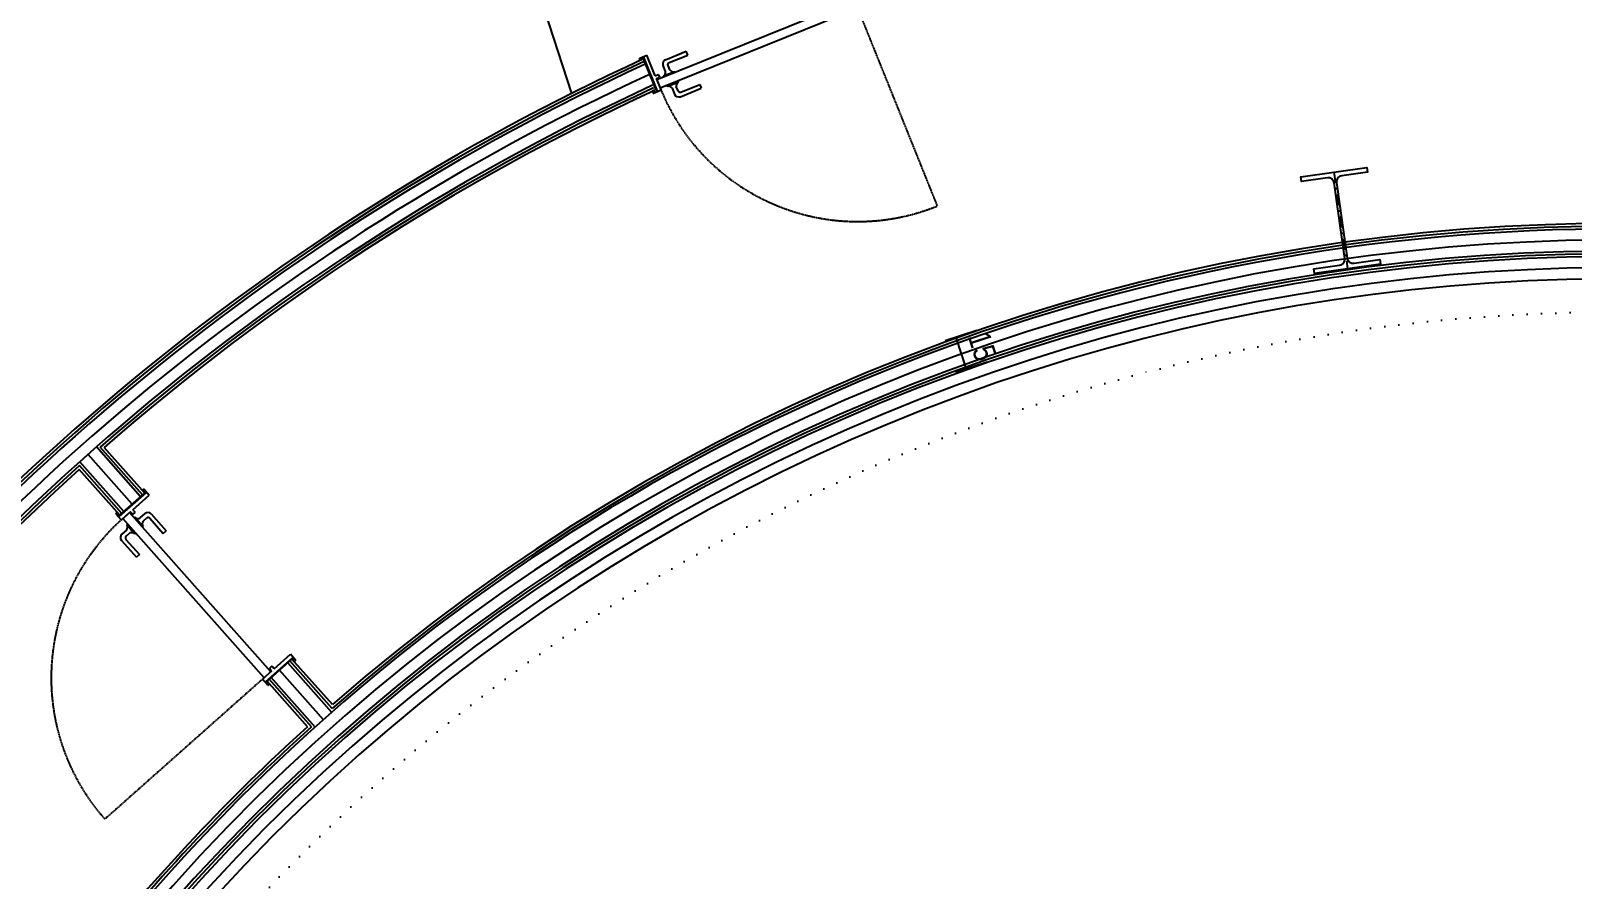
# Model space of a CAD drawing. Header units: millimetres. Extents: x 132785 to 150483, y 90225 to 103753.
# Drawn here: x 135006 to 135701, y 93833 to 94216 of the extents above; entities that cross this region are included whole.
import ezdxf

# ---------------------------------------------------------------- set-up
doc = ezdxf.new("R2010")
doc.units = ezdxf.units.MM
for name, pattern in [('061-GZM-AP-100$0$DASHDOT', [1, 0.5, -0.25, 0, -0.25]), ('061-GZM-AP-100$0$HIDDEN', [0.375, 0.25, -0.125]), ('DOT', [6.35, 0, -6.35])]:
    doc.linetypes.add(name, pattern=pattern)
doc.layers.add('061-GZM-AP-100$0$A-kapi', color=2, linetype='Continuous')
doc.layers.add('061-GZM-AP-100$0$A-kiris', color=252, linetype='Continuous', lineweight=0)
doc.styles.add('061-GZM-AP-100$0$text-50', font='ARIALN.TTF', dxfattribs={"height": 10})

msp = doc.modelspace()

# ---------------------------------------------------------------- linework, layer by layer
at = {"color": 253, "ltscale": 5}
msp.add_line((135250.261, 94187.348), (135200.237, 94341.305), dxfattribs=at)
at = {"color": 253, "linetype": '061-GZM-AP-100$0$DASHDOT', "ltscale": 10}
msp.add_line((135593.924, 94151.832), (135600.048, 94108.26), dxfattribs=at)
at = {"color": 253}
for p, q in [((135432.949, 94080.437), (135418.683, 94075.802)), ((135423.438, 94077.347), (135428.074, 94063.078)), ((135437.585, 94066.168), (135423.319, 94061.533)), ((135055.781, 94005.481), (135035.854, 94027.93)), ((135056.716, 94006.311), (135037.623, 94027.82)), ((135057.651, 94007.141), (135039.393, 94027.709)), ((135046.433, 93997.183), (135028.175, 94017.751)), ((135047.368, 93998.013), (135028.275, 94019.522)), ((135048.303, 93998.843), (135028.375, 94021.292)), ((135046.433, 93997.183), (135057.651, 94007.141)), ((135112.818, 93922.396), (135124.036, 93932.354)), ((135142.182, 93910.028), (135123.101, 93931.524)), ((135142.293, 93911.786), (135124.036, 93932.354)), ((135142.071, 93908.27), (135122.166, 93930.694)), ((135131.075, 93901.828), (135112.818, 93922.396)), ((135132.833, 93901.73), (135113.752, 93923.226)), ((135134.593, 93901.631), (135114.687, 93924.056))]:
    msp.add_line(p, q, dxfattribs=at)
at = {"color": 253, "ltscale": 12}
for p, q in [((135052.042, 94002.162), (135032.107, 94024.62)), ((135138.322, 93904.961), (135118.427, 93927.375))]:
    msp.add_line(p, q, dxfattribs=at)
at = {"color": 253, "linetype": 'Continuous'}
msp.add_lwpolyline([(135602.999, 94110.795), (135614.61, 94112.427), (135614.902, 94110.348), (135585.194, 94106.172), (135584.902, 94108.252), (135596.513, 94109.884, 0.4142136), (135598.81, 94112.933), (135594.023, 94146.999, 0.4142136), (135590.974, 94149.296), (135579.363, 94147.665), (135579.07, 94149.744), (135608.778, 94153.919), (135609.071, 94151.84), (135597.46, 94150.208, 0.4142136), (135595.162, 94147.159), (135599.949, 94113.093, 0.4142136)], format="xyb", close=True, dxfattribs=at)
at = {"color": 253}
for radius, start, end in [(1510, 70.5, 150.5), (1450, 70.5, 150.5), (1050, 114.672347, 144.500765), (1048.75, 114.678881, 144.570869), (1047.5, 114.68543, 144.641143), (1037.5, 114.738395, 145.20953), (1036.25, 114.745088, 131.248416), (1035, 114.751797, 131.1788), (877.5, 324.469171, 141.530744), (878.75, 334.813528, 131.186478), (880, 334.894338, 131.105668), (867.5, 276.018284, 144.981716), (866.25, 276.098149, 144.901851), (865, 276.178241, 144.821759), (1036.25, 131.939564, 145.281364), (1035, 132.009181, 145.353376), (880, 132.082312, 141.372088), (878.75, 132.001503, 141.451305)]:
    msp.add_arc((135720.849, 93248.707), radius, start, end, dxfattribs=at)
at = {"color": 253, "ltscale": 12}
for radius, start, end in [(1042.5, 114.711785, 144.92395), (872.5, 276.029645, 141.850752)]:
    msp.add_arc((135720.849, 93248.707), radius, start, end, dxfattribs=at)
for radius, start, end in [(860, 276.167645, 144.832355), (855, 276.156926, 144.843074)]:
    msp.add_arc((135720.849, 93248.707), radius, start, end)
at = {"color": 253, "linetype": 'DOT'}
msp.add_arc((135720.849, 93248.707), 840, 277.180119, 143.819919, dxfattribs=at)
at = {"layer": '061-GZM-AP-100$0$A-kapi', "color": 253, "ltscale": 3}
for p, q in [((135377.663, 94229.317), (135288.616, 94193.448)), ((135379.161, 94225.597), (135290.114, 94189.728)), ((135288.259, 94188.981), (135282.654, 94202.895)), ((135292.501, 94202.54), (135301.877, 94206.317)), ((135294.102, 94201.243), (135302.55, 94204.646)), ((135302.55, 94204.646), (135301.877, 94206.317)), ((135292.48, 94197.235), (135291.392, 94199.935)), ((135291.682, 94195.197), (135296.324, 94197.067)), ((135293.548, 94199.941), (135294.337, 94197.983)), ((135287.823, 94188.002), (135288.742, 94188.372)), ((135293.541, 94190.584), (135298.182, 94192.454)), ((135295.528, 94189.668), (135296.616, 94186.968)), ((135298.173, 94188.458), (135297.385, 94190.416)), ((135299.22, 94185.859), (135308.596, 94189.636)), ((135299.475, 94187.904), (135307.923, 94191.307)), ((135307.923, 94191.307), (135308.596, 94189.636)), ((135046.433, 93997.183), (135057.651, 94007.141)), ((135045.364, 93997.264), (135046.021, 93996.523)), ((135111.49, 93923.892), (135047.761, 93995.687)), ((135114.489, 93926.554), (135050.759, 93998.349)), ((135053.438, 93996.05), (135056.76, 93992.307)), ((135055.626, 93995.984), (135057.803, 93997.917)), ((135058.533, 93995.888), (135056.954, 93994.487)), ((135059.946, 93995.804), (135065.991, 93988.993)), ((135060.628, 93997.748), (135067.339, 93990.189)), ((135049.524, 93990.568), (135047.347, 93988.636)), ((135049.275, 93987.67), (135050.853, 93989.071)), ((135049.719, 93992.748), (135053.041, 93989.006)), ((135065.991, 93988.993), (135067.339, 93990.189)), ((135047.179, 93985.81), (135053.889, 93978.251)), ((135049.191, 93986.257), (135055.237, 93979.446)), ((135055.237, 93979.446), (135053.889, 93978.251)), ((135112.114, 93922.066), (135124.431, 93932.999)), ((135112.818, 93922.396), (135124.036, 93932.354)), ((135113.192, 93920.549), (135110.882, 93923.152)), ((135112.771, 93921.325), (135112.114, 93922.066))]:
    msp.add_line(p, q, dxfattribs=at)
at = {"layer": '061-GZM-AP-100$0$A-kapi', "color": 253, "linetype": '061-GZM-AP-100$0$HIDDEN'}
for p, q in [((135379.161, 94225.597), (135415.03, 94136.55)), ((135111.49, 93923.892), (135039.695, 93860.163))]:
    msp.add_line(p, q, dxfattribs=at)
at = {"layer": '061-GZM-AP-100$0$A-kapi', "color": 253}
for p, q in [((135281.102, 94202.345), (135280.839, 94202.998)), ((135280.922, 94203.193), (135284.164, 94204.499)), ((135281.412, 94202.394), (135281.194, 94202.306)), ((135282.001, 94202.631), (135281.412, 94202.394)), ((135282.588, 94203.649), (135281.795, 94203.329)), ((135281.795, 94203.329), (135282.039, 94202.723)), ((135282.588, 94203.649), (135288.742, 94188.372)), ((135287.872, 94195.294), (135284.164, 94204.499)), ((135287.872, 94195.294), (135289.143, 94195.806)), ((135289.338, 94195.723), (135289.749, 94194.702)), ((135287.262, 94188.58), (135286.673, 94188.342)), ((135287.1, 94187.495), (135290.328, 94188.795)), ((135287.48, 94188.667), (135287.262, 94188.58)), ((135287.823, 94188.002), (135287.571, 94188.629)), ((135288.47, 94193.81), (135290.411, 94188.99)), ((135288.581, 94194.07), (135289.666, 94194.507)), ((135288.601, 94193.485), (135290.411, 94188.99)), ((135286.634, 94188.251), (135286.905, 94187.578)), ((135056.761, 94008.143), (135056.605, 94008.319)), ((135056.611, 94008.417), (135057.138, 94008.885)), ((135057.183, 94007.668), (135056.761, 94008.143)), ((135057.771, 94008.096), (135057.282, 94007.662)), ((135057.35, 94008.872), (135059.67, 94006.258)), ((135058.338, 94007.457), (135057.771, 94008.096)), ((135058.338, 94007.457), (135046.021, 93996.523)), ((135052.248, 93999.67), (135059.67, 94006.258)), ((135044.643, 93997.774), (135046.954, 93995.171)), ((135045.199, 93998.468), (135044.656, 93997.986)), ((135045.719, 93997.987), (135045.298, 93998.462)), ((135045.364, 93997.264), (135045.869, 93997.712)), ((135045.875, 93997.811), (135045.719, 93997.987)), ((135051.051, 93998.608), (135047.165, 93995.159)), ((135050.789, 93998.376), (135047.165, 93995.159)), ((135051.334, 93998.591), (135052.11, 93997.716)), ((135052.248, 93999.67), (135053.157, 93998.646)), ((135053.145, 93998.434), (135052.322, 93997.704)), ((135115.977, 93927.875), (135123.399, 93934.463)), ((135125.719, 93931.849), (135123.399, 93934.463)), ((135124.431, 93932.999), (135124.999, 93932.36)), ((135124.504, 93931.827), (135124.66, 93931.651)), ((135124.999, 93932.36), (135124.51, 93931.925)), ((135124.66, 93931.651), (135125.081, 93931.176)), ((135125.18, 93931.17), (135125.707, 93931.638)), ((135114.781, 93926.813), (135110.895, 93923.364)), ((135114.562, 93927.361), (135114.021, 93927.97)), ((135114.856, 93928.912), (135114.033, 93928.182)), ((135114.797, 93927.095), (135114.406, 93927.536)), ((135115.977, 93927.875), (135115.068, 93928.9)), ((135112.771, 93921.325), (135113.276, 93921.774)), ((135113.375, 93921.768), (135113.531, 93921.592)), ((135113.947, 93921.018), (135113.404, 93920.537)), ((135113.531, 93921.592), (135113.953, 93921.117))]:
    msp.add_line(p, q, dxfattribs=at)
for centre, radius, start, end in [((135280.979, 94203.054), 0.15, 111.939836, 201.939836), ((135281.167, 94202.371), 0.07, 201.939836, 291.939836), ((135281.974, 94202.696), 0.07, 291.939836, 21.939836), ((135289.199, 94195.667), 0.15, 21.939836, 111.939836), ((135286.699, 94188.277), 0.07, 111.939836, 201.939836), ((135287.506, 94188.602), 0.07, 21.939836, 111.939836), ((135288.656, 94193.885), 0.2, 111.939836, 201.939836), ((135289.61, 94194.646), 0.15, 291.939836, 21.939836), ((135290.272, 94188.934), 0.15, 291.939836, 21.939836), ((135287.044, 94187.634), 0.15, 201.939836, 291.939836), ((135056.658, 94008.365), 0.07, 131.593986, 221.593986), ((135057.237, 94008.773), 0.15, 41.593986, 131.593986), ((135057.235, 94007.714), 0.07, 221.593986, 311.593986), ((135044.756, 93997.874), 0.15, 131.593986, 221.593986), ((135045.245, 93998.415), 0.07, 41.593986, 131.593986), ((135045.823, 93997.765), 0.07, 311.593986, 41.593986), ((135047.066, 93995.271), 0.15, 221.593986, 311.593986), ((135051.184, 93998.459), 0.2, 41.593986, 131.593986), ((135052.222, 93997.816), 0.15, 221.593986, 311.593986), ((135053.045, 93998.546), 0.15, 311.593986, 41.593986), ((135124.556, 93931.873), 0.07, 131.593986, 221.593986), ((135125.134, 93931.222), 0.07, 221.593986, 311.593986), ((135125.607, 93931.75), 0.15, 311.593986, 41.593986), ((135114.133, 93928.07), 0.15, 131.593986, 221.593986), ((135114.648, 93926.962), 0.2, 311.593986, 41.593986), ((135114.955, 93928.8), 0.15, 41.593986, 131.593986), ((135113.304, 93920.649), 0.15, 221.593986, 311.593986), ((135113.323, 93921.721), 0.07, 41.593986, 131.593986), ((135113.9, 93921.071), 0.07, 311.593986, 41.593986)]:
    msp.add_arc(centre, radius, start, end, dxfattribs=at)
at = {"layer": '061-GZM-AP-100$0$A-kapi', "color": 253, "ltscale": 3}
for centre, radius, start, end in [((135293.249, 94200.683), 2.002, 111.939836, 201.939836), ((135290.044, 94197.048), 2.472, 311.510671, 359.998375), ((135292.016, 94197.048), 0.5, 359.998375, 21.939836), ((135294.476, 94200.315), 1.001, 111.939836, 201.939836), ((135294.801, 94198.17), 0.5, 201.939836, 223.881296), ((135296.222, 94199.537), 2.472, 223.881296, 272.369), ((135296.185, 94196.219), 0.859, 38.703523, 80.702492), ((135292.37, 94194.682), 0.859, 143.177179, 185.176148), ((135293.679, 94191.432), 0.859, 218.703523, 260.702492), ((135293.643, 94188.114), 2.472, 43.881296, 92.369), ((135295.064, 94189.481), 0.5, 21.939836, 43.881296), ((135299.821, 94190.603), 2.472, 131.510671, 179.998375), ((135297.849, 94190.603), 0.5, 179.998375, 201.939836), ((135299.102, 94188.832), 1.001, 201.939836, 291.939836), ((135297.495, 94192.968), 0.859, 323.177179, 5.176148), ((135298.472, 94187.716), 2.002, 201.939836, 291.939836), ((135053.185, 93995.229), 0.859, 72.831329, 114.830299), ((135054.63, 93998.215), 2.472, 241.164821, 289.652525), ((135055.293, 93996.358), 0.5, 289.652525, 311.593986), ((135059.052, 93993.234), 2.472, 153.535446, 202.02315), ((135057.287, 93994.113), 0.5, 131.593986, 153.535446), ((135059.131, 93996.42), 2.002, 41.593986, 131.593986), ((135059.197, 93995.14), 1.001, 41.593986, 131.593986), ((135048.676, 93987.139), 2.002, 131.593986, 221.593986), ((135049.939, 93986.922), 1.001, 131.593986, 221.593986), ((135049.192, 93990.943), 0.5, 311.593986, 333.535446), ((135047.427, 93991.821), 2.472, 333.535446, 22.02315), ((135050.563, 93992.903), 0.859, 148.357673, 190.356642), ((135051.185, 93988.697), 0.5, 109.652525, 131.593986), ((135051.848, 93986.84), 2.472, 61.164821, 109.652525), ((135053.294, 93989.826), 0.859, 252.831329, 294.830299), ((135055.915, 93992.153), 0.859, 328.357673, 10.356642), ((135110.994, 93923.251), 0.15, 131.593986, 221.593986)]:
    msp.add_arc(centre, radius, start, end, dxfattribs=at)
at = {"layer": '061-GZM-AP-100$0$A-kapi', "color": 253, "linetype": '061-GZM-AP-100$0$HIDDEN'}
for centre, start, end in [((135379.161, 94225.597), 201.939848, 291.939835), ((135111.49, 93923.892), 131.593999, 221.593986)]:
    msp.add_arc(centre, 96, start, end, dxfattribs=at)
at = {"layer": '061-GZM-AP-100$0$A-kiris', "color": 253, "linetype": '061-GZM-AP-100$0$HIDDEN', "ltscale": 50}
for radius in [1450, 1400]:
    msp.add_circle((135720.849, 93248.707), radius, dxfattribs=at)

# ---------------------------------------------------------------- texts
at = {"color": 253, "insert": (135435.377, 94073.338), "char_height": 10, "attachment_point": 5, "rotation": 288, "style": '061-GZM-AP-100$0$text-50'}
msp.add_mtext('\\A1;15', dxfattribs=at)

doc.saveas('drawing.dxf')
